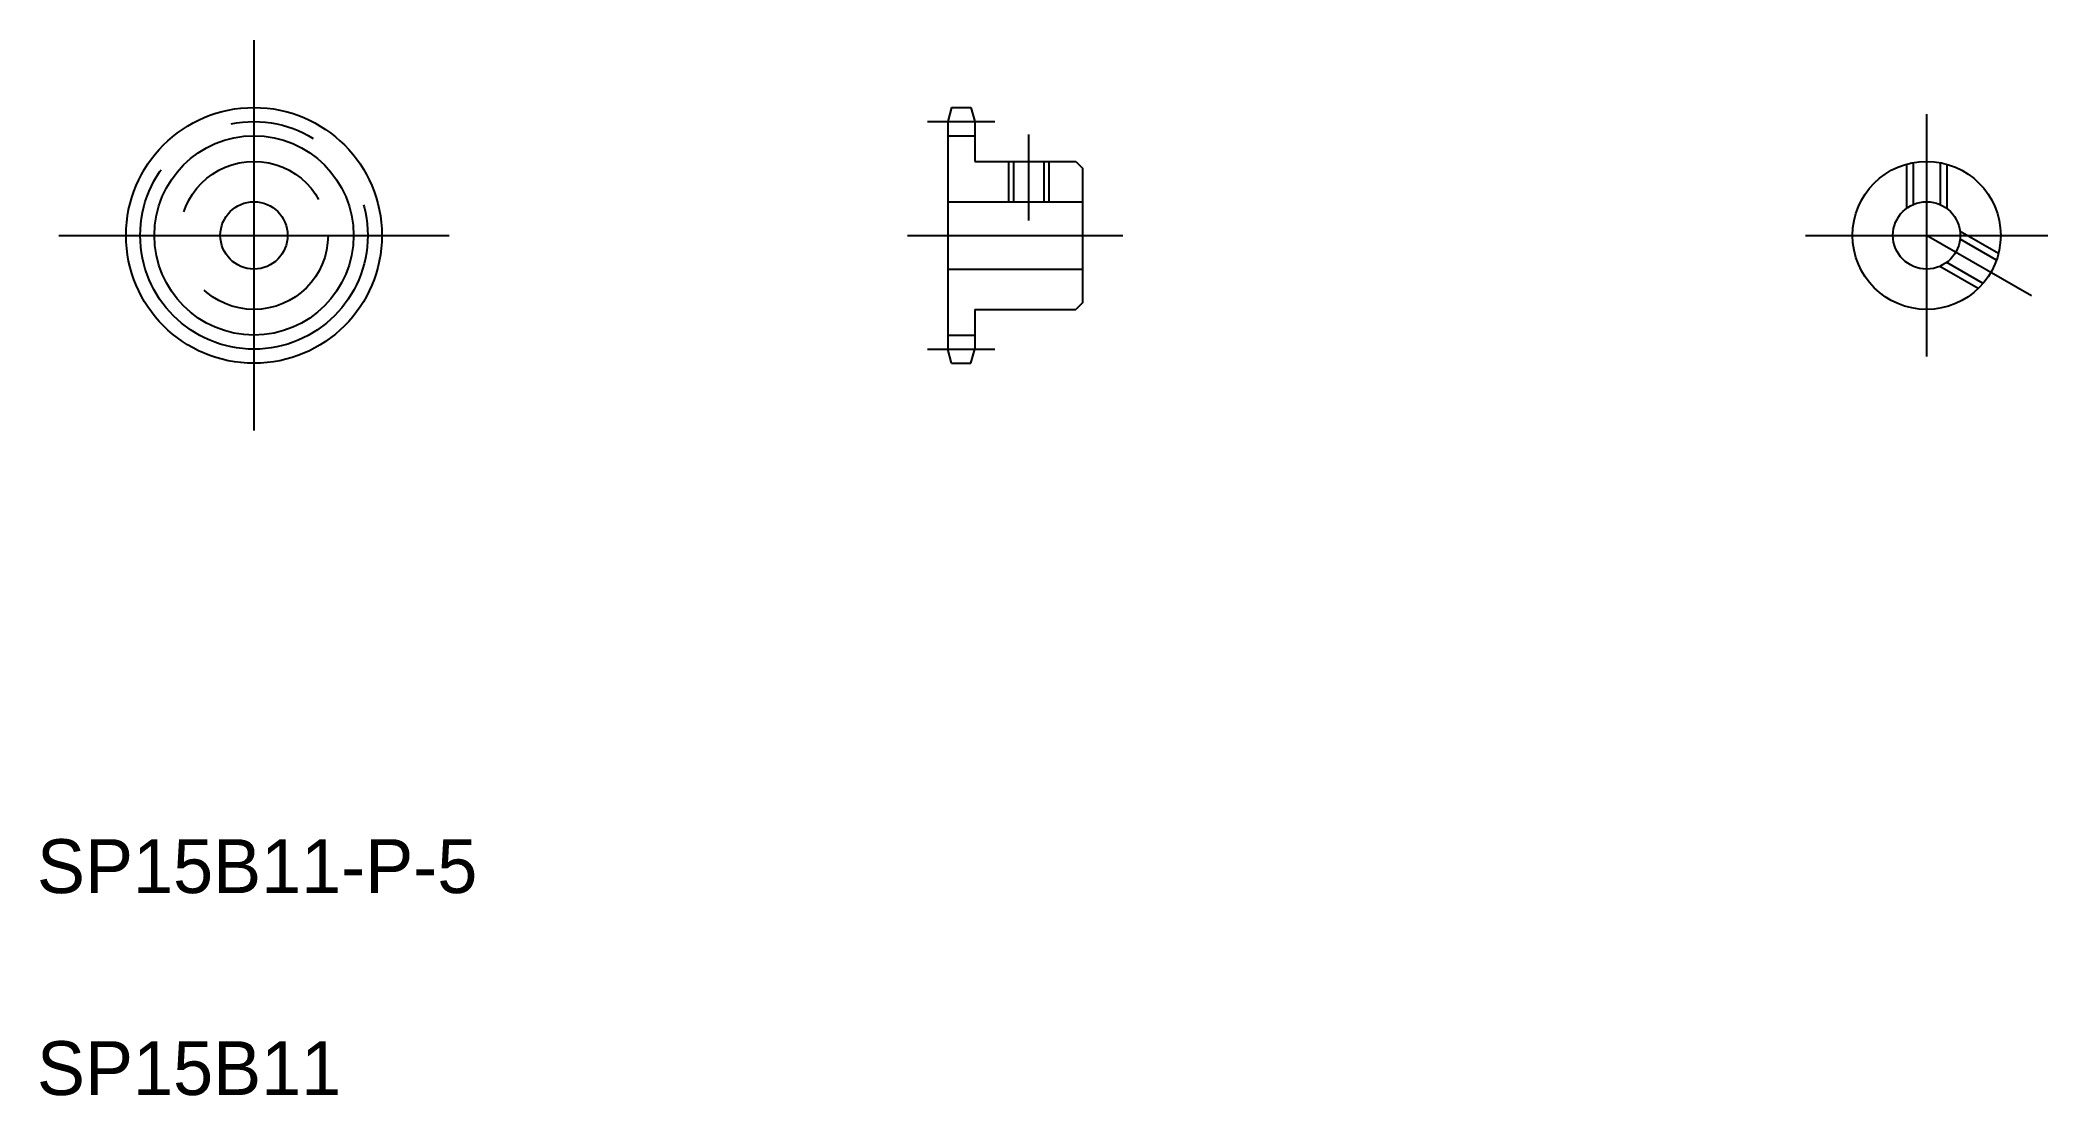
# Model space of a CAD drawing. Extents: x 51 to 200, y 43 to 121.
import ezdxf

# ---------------------------------------------------------------- set-up
doc = ezdxf.new("R2010")
doc.units = 0
doc.linetypes.add('CENTER', pattern=[50.8, 31.75, -6.35, 6.35, -6.35])
doc.linetypes.add('DASHED', pattern=[19.05, 12.7, -6.35])
doc.layers.get('0').update_dxf_attribs({"linetype": 'CONTINUOUS'})
doc.layers.add('CENTER', color=1, linetype='CENTER')

msp = doc.modelspace()

# ---------------------------------------------------------------- linework, layer by layer
at = {"color": 7, "linetype": 'CONTINUOUS'}
for p, q in [((118.87, 116.25), (118.59, 115.2)), ((118.59, 115.2), (118.59, 98.3)), ((118.87, 116.25), (120.31, 116.25)), ((120.31, 116.25), (120.59, 115.2)), ((120.59, 115.2), (120.59, 112.25)), ((118.59, 114.15), (120.59, 114.15)), ((120.59, 112.25), (128.09, 112.25)), ((123.47, 112.25), (123.47, 109.25)), ((125.71, 112.25), (125.71, 109.25)), ((128.09, 112.25), (128.59, 111.75)), ((128.59, 111.75), (128.59, 101.75)), ((118.59, 109.25), (128.59, 109.25)), ((128.59, 109.25), (128.59, 109.25)), ((128.59, 106.75), (128.59, 106.75)), ((118.59, 104.25), (128.59, 104.25)), ((128.59, 101.75), (128.09, 101.25)), ((120.59, 101.25), (128.09, 101.25)), ((120.59, 101.25), (120.59, 98.3)), ((118.59, 99.35), (120.59, 99.35)), ((118.87, 97.25), (118.59, 98.3)), ((118.87, 97.25), (120.31, 97.25)), ((120.31, 97.25), (120.59, 98.3))]:
    msp.add_line(p, q, dxfattribs=at)
at = {"color": 3, "linetype": 'CONTINUOUS'}
for p, q in [((123.09, 112.25), (123.09, 109.25)), ((126.09, 112.25), (126.09, 109.25))]:
    msp.add_line(p, q, dxfattribs=at)
at = {"color": 3, "linetype": 'DASHED'}
for p, q in [((189.78, 112.04), (189.78, 108.75)), ((190.28, 112.16), (190.28, 109.04)), ((192.28, 112.16), (192.28, 109.04)), ((192.78, 112.04), (192.78, 108.75)), ((196.62, 105.41), (193.77, 107.05)), ((196.47, 104.91), (193.77, 106.47)), ((195.12, 102.81), (192.27, 104.45)), ((195.47, 103.18), (192.77, 104.74))]:
    msp.add_line(p, q, dxfattribs=at)
at = {"color": 7, "linetype": 'CONTINUOUS'}
for centre, radius in [((67.06, 106.75), 9.5), ((191.28, 106.75), 5.5), ((67.06, 106.75), 2.5), ((191.28, 106.75), 2.5)]:
    msp.add_circle(centre, radius, dxfattribs=at)
at = {"color": 3, "linetype": 'CONTINUOUS'}
msp.add_circle((67.06, 106.75), 7.4, dxfattribs=at)
at = {"color": 3, "linetype": 'DASHED'}
msp.add_circle((67.06, 106.75), 5.5, dxfattribs=at)
at = {"layer": 'CENTER', "color": 1, "linetype": 'CENTER'}
for p, q in [((67.06, 121.25), (67.06, 92.25)), ((117.09, 115.2), (122.09, 115.2)), ((191.28, 115.75), (191.28, 97.75)), ((124.59, 114.25), (124.59, 107.85)), ((52.56, 106.75), (81.56, 106.75)), ((115.59, 106.75), (131.59, 106.75)), ((182.28, 106.75), (200.28, 106.75)), ((199.08, 102.25), (191.28, 106.75)), ((117.09, 98.3), (122.09, 98.3))]:
    msp.add_line(p, q, dxfattribs=at)
msp.add_circle((67.06, 106.75), 8.45, dxfattribs=at)

# ---------------------------------------------------------------- texts
at = {"color": 7, "linetype": 'CONTINUOUS'}
for s, p in [('SP15B11-P-5', (50.94, 57.9)), ('SP15B11', (50.94, 42.9))]:
    msp.add_text(s, height=4, dxfattribs=at).set_placement(p)

doc.saveas('drawing.dxf')
